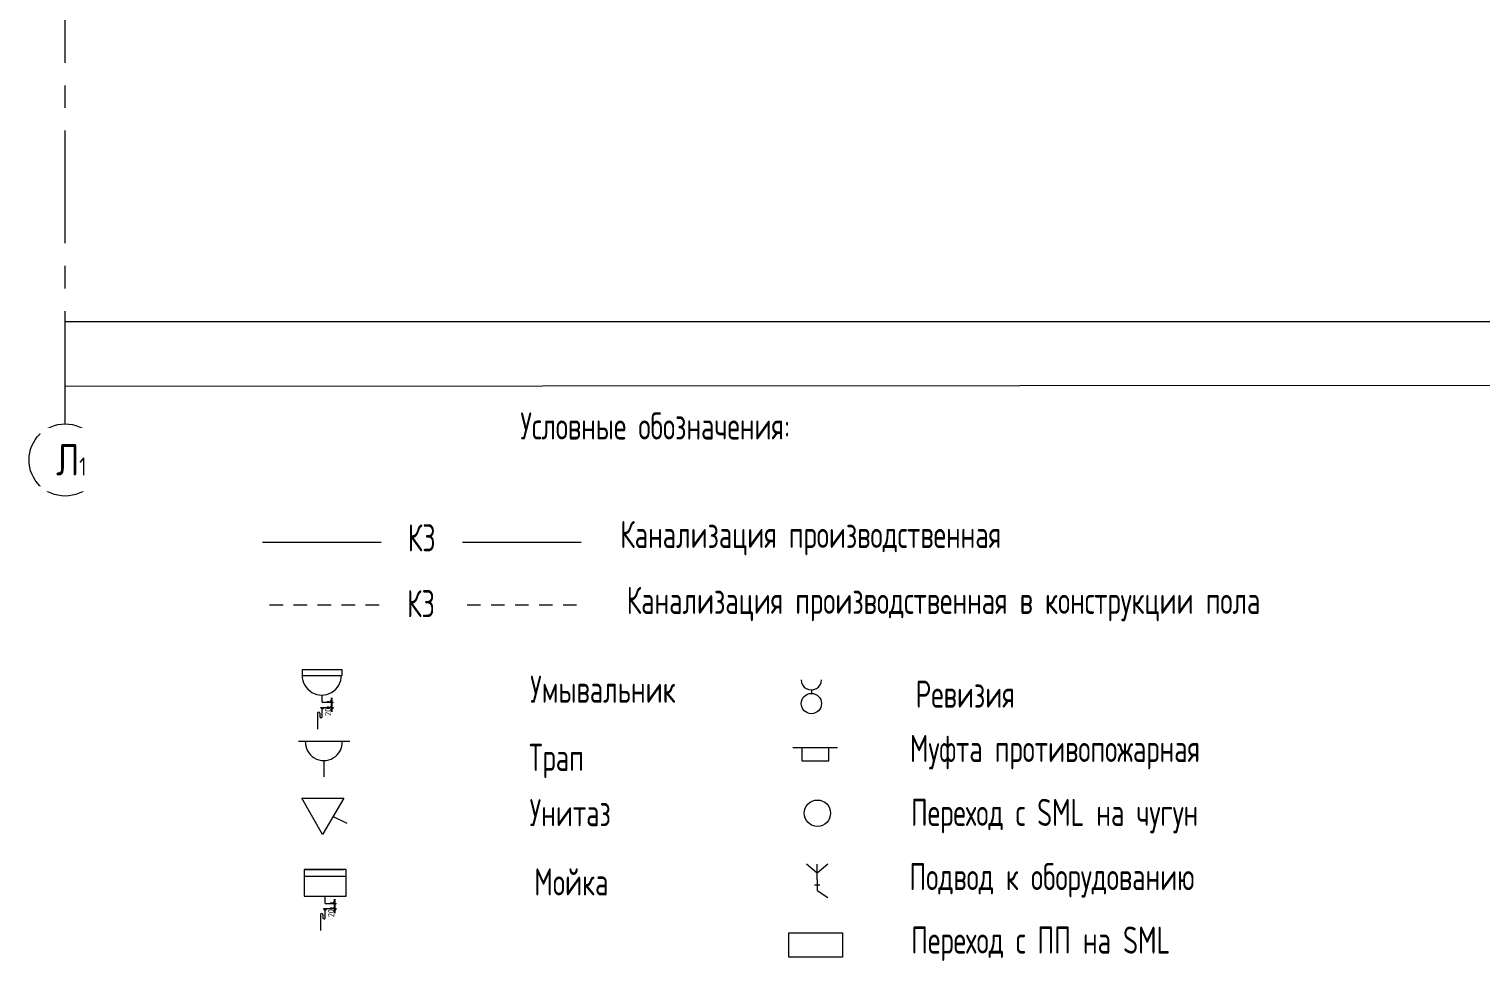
# Model space of a CAD drawing. Header units: millimetres. Extents: x -8689834 to 9419935, y -117443 to 166298.
# Drawn here: x -228118 to -212037, y -117443 to -107118 of the extents above; entities that cross this region are included whole.
import ezdxf

# ---------------------------------------------------------------- set-up
doc = ezdxf.new("R2010")
doc.units = ezdxf.units.MM
doc.header["$MEASUREMENT"] = 0
doc.linetypes.add('CENTER', pattern=[2, 1.25, -0.25, 0.25, -0.25])
doc.layers.get('0').update_dxf_attribs({"color": 250, "lineweight": 9})
for name, color, linetype in [('PDF __ВК-В1', 5, 'Continuous'), ('PDF __ВК-переход с пл. на чуг.', 1, 'Continuous'), ('PDF __ВК-переход с ПП на  SML', 3, 'Continuous'), ('PDF __ВК-противопожарные муфты', 1, 'Continuous'), ('PDF __ВК-стены', 7, 'Continuous'), ('PDF __Санпр', 7, 'Continuous'), ('PDF __Сантехника', 7, 'Continuous'), ('PDF _TEKSTBK', 7, 'Continuous'), ('АР_Кровля дорожки', 245, 'Continuous')]:
    doc.layers.add(name, color=color, linetype=linetype)
doc.layers.add('PDF __ВК-К1', color=7, linetype='Continuous', true_color=0xb80000)
doc.layers.add('АР_Оси', color=195, linetype='Continuous', lineweight=9)
doc.layers.add('ВК_канализация', color=32, linetype='Continuous', lineweight=15)
doc.styles.add('ISOCPEUR', font='isocpeur.ttf', dxfattribs={"width": 0.7})
doc.styles.add('ГОСТ 2.304', font='isocpeur.ttf', dxfattribs={"width": 0.7})
doc.styles.add('ГОСТ М100', font='ARIALN.TTF')
doc.dimstyles.new('ISO-25', dxfattribs={"dimtxt": 70, "dimasz": 30, "dimexe": 50, "dimexo": 50, "dimgap": 5, "dimtad": 1, "dimdec": 0, "dimrnd": 10, "dimdsep": 46, "dimtxsty": 'ГОСТ М100', "dimblk": 'OBLIQUE', "dimcen": 30, "dimdle": 50, "dimadec": 0, "dimazin": 0, "dimtfac": 1, "dimtdec": 0, "dimtmove": 1, "dimatfit": 3, "dimldrblk": 'OBLIQUE', "dimfxl": 1, "dimarcsym": 0})

# ---------------------------------------------------------------- blocks, each defined once
blk = doc.blocks.new('_Oblique')
at = {"color": 0, "linetype": 'ByBlock', "lineweight": -2}
blk.add_line((-0.5, -0.5), (0.5, 0.5), dxfattribs=at)
blk = doc.blocks.new('*D1766')
at = {"layer": 'АР_Кровля дорожки', "color": 0, "lineweight": -2, "ltscale": 500, "transparency": 16777216}
for p, q in [((-224762, -116807), (-224783, -116807)), ((-224762, -116863), (-224783, -116863)), ((-224733, -116757), (-224733, -116913))]:
    blk.add_line(p, q, dxfattribs=at)
at = {"layer": 'АР_Кровля дорожки', "color": 0, "lineweight": -2, "ltscale": 500, "transparency": 16777216, "xscale": 30, "yscale": 30, "zscale": 30}
for p, rotation in [((-224733, -116807), 90), ((-224733, -116863), 270)]:
    blk.add_blockref('_Oblique', p, dxfattribs=dict(at, rotation=rotation))
at = {"layer": 'АР_Кровля дорожки', "color": 0, "lineweight": 13, "ltscale": 500, "transparency": 16777216, "insert": (-224773, -116913), "char_height": 70, "attachment_point": 5, "rotation": 90, "style": 'ГОСТ М100'}
blk.add_mtext('{\\fГОСТ тип А|b0|i0|c0|p34;20}', dxfattribs=at)
blk = doc.blocks.new('*D1767')
at = {"layer": 'АР_Кровля дорожки', "color": 0, "lineweight": -2, "ltscale": 500, "transparency": 16777216}
for p, q in [((-224796, -114577), (-224817, -114577)), ((-224796, -114633), (-224817, -114633)), ((-224767, -114527), (-224767, -114683))]:
    blk.add_line(p, q, dxfattribs=at)
at = {"layer": 'АР_Кровля дорожки', "color": 0, "lineweight": -2, "ltscale": 500, "transparency": 16777216, "xscale": 30, "yscale": 30, "zscale": 30}
for p, rotation in [((-224767, -114577), 90), ((-224767, -114633), 270)]:
    blk.add_blockref('_Oblique', p, dxfattribs=dict(at, rotation=rotation))
at = {"layer": 'АР_Кровля дорожки', "color": 0, "lineweight": 13, "ltscale": 500, "transparency": 16777216, "insert": (-224807, -114683), "char_height": 70, "attachment_point": 5, "rotation": 90, "style": 'ГОСТ М100'}
blk.add_mtext('{\\fГОСТ тип А|b0|i0|c0|p34;20}', dxfattribs=at)

msp = doc.modelspace()

# ---------------------------------------------------------------- linework, layer by layer
at = {"layer": 'PDF __ВК-В1', "color": 30, "lineweight": 13, "true_color": 0xf26722}
msp.add_lwpolyline([(-219389.8, -116471.5), (-219389.8, -116369.8)], dxfattribs=at)
at = {"layer": 'PDF __ВК-К1', "color": 30, "lineweight": 13, "true_color": 0xf26722}
for points in [[(-224871.6, -114576.9), (-224871.6, -114496.4)], [(-219451, -114440.5), (-219451, -114478.6)], [(-219389.8, -116543.3), (-219389.8, -116662)], [(-224838.1, -116806.8), (-224838.1, -116726.3)], [(-219417.4, -116598.5), (-219359.5, -116598.5)], [(-219389.8, -116662), (-219269.1, -116740.8)]]:
    msp.add_lwpolyline(points, dxfattribs=at)
msp.add_circle((-219453.1, -114590.8), 112.2, dxfattribs=at)
msp.add_arc((-219453.1, -114328.4), 112.2, 179.99999, 0.00001, dxfattribs=at)
at = {"layer": 'PDF __ВК-переход с пл. на чуг.', "lineweight": 13}
msp.add_circle((-219385.9, -115805.6), 146, dxfattribs=at)
at = {"layer": 'PDF __ВК-переход с ПП на  SML', "lineweight": 13}
msp.add_lwpolyline([(-219701.4, -117132.3), (-219108.7, -117132.3), (-219108.7, -117399), (-219701.4, -117399)], close=True, dxfattribs=at)
at = {"layer": 'PDF __ВК-противопожарные муфты', "lineweight": 13}
for points in [[(-219657.4, -115078.2), (-219407.6, -115078.2), (-219162.1, -115078.2)], [(-219560, -115078.2), (-219560, -115226.4), (-219259.5, -115226.4), (-219259.5, -115078.2)]]:
    msp.add_lwpolyline(points, dxfattribs=at)
at = {"layer": 'PDF __ВК-стены', "color": 18, "lineweight": 13, "true_color": 0x000000}
msp.add_lwpolyline([(-227717.8, -111074), (-195999.9, -111051.7)], dxfattribs=at)
at = {"layer": 'PDF __Санпр', "lineweight": 13}
for points in [[(-225089.7, -114280.6), (-225089.7, -114212.9), (-224653.7, -114212.9), (-224653.7, -114280.6)], [(-225089.7, -114280.6), (-224653.7, -114280.6)], [(-225070.9, -116430), (-225070.9, -116726.3), (-224605.3, -116726.3), (-224605.3, -116430), (-225070.9, -116430), (-224634.9, -116430)], [(-225070.9, -116502), (-224605.3, -116502)]]:
    msp.add_lwpolyline(points, dxfattribs=at)
msp.add_arc((-224875.9, -114278.5), 218, 179.99999, 0.00001, dxfattribs=at)
at = {"layer": 'PDF __Сантехника', "color": 30, "lineweight": 13, "true_color": 0xf26722}
for points in [[(-225134.6, -115006), (-224563.2, -115006)], [(-224851, -115221.9), (-224851, -115403.9)]]:
    msp.add_lwpolyline(points, dxfattribs=at)
at = {"layer": 'PDF __Сантехника', "lineweight": 13}
msp.add_lwpolyline([(-224868.3, -116040.1), (-225096.9, -115637.9), (-224631.3, -115637.9)], close=True, dxfattribs=at)
for points in [[(-224749.8, -115841.1), (-224597.4, -115917.3)], [(-219389.8, -116543.3), (-219389.8, -116471.5), (-219505.8, -116369.4)], [(-219271.1, -116369.4), (-219389.8, -116471.5)]]:
    msp.add_lwpolyline(points, dxfattribs=at)
at = {"layer": 'PDF __Сантехника', "color": 3, "lineweight": 13}
msp.add_arc((-224853.1, -115016.5), 205.3, 177.4347, 2.5653, dxfattribs=at)
at = {"layer": 'PDF _TEKSTBK', "lineweight": 13}
for points in [[(-224870.4, -114653.8), (-224891.4, -114632.8)], [(-224836.9, -116883.7), (-224857.9, -116862.7)]]:
    msp.add_lwpolyline(points, dxfattribs=at)
at = {"layer": 'PDF _TEKSTBK', "color": 30, "lineweight": 13, "true_color": 0xf26722}
for points in [[(-224870.5, -114736.1), (-224870.4, -114653.8), (-224870.4, -114653.8)], [(-224837, -116966.1), (-224836.9, -116883.7), (-224836.9, -116883.7)]]:
    msp.add_lwpolyline(points, dxfattribs=at)
for centre, start, end in [((-224911.2, -114699.4), 4.41024, 173.3803), ((-224884, -114734), 186.00543, 350.95979), ((-224877.6, -116929.3), 4.41024, 173.3803), ((-224850.5, -116963.9), 186.00543, 350.95979)]:
    msp.add_arc(centre, 13.7, start, end, dxfattribs=at)
at = {"layer": 'АР_Кровля дорожки', "color": 7, "lineweight": 13, "ltscale": 500}
for points in [[(-224891.4, -114632.8), (-224745.7, -114632.8)], [(-224871.6, -114576.9), (-224745.7, -114576.9)], [(-224870.4, -114653.8), (-224848.7, -114632.8)], [(-224857.9, -116862.7), (-224712.2, -116862.7)], [(-224838.1, -116806.8), (-224712.2, -116806.8)], [(-224836.9, -116883.7), (-224815.2, -116862.7)]]:
    msp.add_lwpolyline(points, dxfattribs=at)
at = {"layer": 'АР_Кровля дорожки', "color": 30, "lineweight": 13, "ltscale": 500, "true_color": 0xf26722}
for points in [[(-224924.7, -114697.8), (-224924.7, -114875.7)], [(-224897.6, -114698.4), (-224897.7, -114735.4)], [(-224891.2, -116927.7), (-224891.2, -117105.6)], [(-224864, -116928.3), (-224864.1, -116965.3)]]:
    msp.add_lwpolyline(points, dxfattribs=at)
at = {"layer": 'АР_Оси', "color": 18, "linetype": 'CENTER', "lineweight": 13, "ltscale": 1000, "true_color": 0x000000}
msp.add_line((-227717.8, -111492), (-227717.8, -87145.1), dxfattribs=at)
at = {"layer": 'АР_Оси', "color": 18, "lineweight": 13, "ltscale": 0.5, "true_color": 0x000000}
msp.add_circle((-227717.8, -111892), 400, dxfattribs=at)
at = {"layer": 'ВК_канализация', "color": 7, "lineweight": 13, "ltscale": 500}
msp.add_lwpolyline([(-195999.9, -110361.4), (-227717.8, -110361.4)], dxfattribs=at)
at = {"layer": 'ВК_канализация', "color": 30, "lineweight": 13, "true_color": 0xf26722}
for points in [[(-225530.6, -112803.2), (-224218.3, -112803.2)], [(-223316.6, -112803.2), (-222004.3, -112803.2)]]:
    msp.add_lwpolyline(points, dxfattribs=at)
at = {"layer": 'ВК_канализация', "color": 30, "lineweight": 13, "ltscale": 500, "true_color": 0xf26722}
for points in [[(-225454.1, -113496), (-225304.4, -113496)], [(-225188.4, -113496), (-225038.7, -113496)], [(-224922.8, -113496), (-224773, -113496)], [(-224657.1, -113496), (-224507.4, -113496)], [(-224391.4, -113496), (-224241.7, -113496)], [(-223266, -113496), (-223116.2, -113496)], [(-223000.3, -113496), (-222850.6, -113496)], [(-222734.6, -113496), (-222584.9, -113496)], [(-222469, -113496), (-222319.2, -113496)], [(-222203.3, -113496), (-222053.6, -113496)]]:
    msp.add_lwpolyline(points, dxfattribs=at)

# ---------------------------------------------------------------- texts
at = {"layer": 'ВК_канализация', "color": 18, "lineweight": 13, "ltscale": 100, "true_color": 0x000000, "char_height": 300, "attachment_point": 4, "style": 'ISOCPEUR'}
for s, insert, width in [('Условные обозначения:', (-222675.6, -111515.8), 5891.51), ('Канализация производственная', (-221570.4, -112758.1), 6956.356), ('К3', (-223923, -112755.2), 3718.698), ('К3', (-223931.1, -113484.1), 3718.698), ('Канализация производственная в конструкции пола', (-221499.2, -113488.6), 8368.311), ('Умывальник', (-222567.3, -114432.5), 8368.311), ('Ревизия', (-218298, -114486.7), 8368.311), ('Муфта противопожарная', (-218362.5, -115129.7), 8368.311), ('Трап', (-222579.4, -115227.6), 8368.311), ('Унитаз', (-222572.9, -115799.6), 8368.311), ('Переход с SML на чугун', (-218350, -115837.4), 8368.311), ('Мойка', (-222522.4, -116567.4), 8368.311), ('Подвод к оборудованию', (-218367.3, -116549.1), 8368.311), ('Переход с ПП на SML', (-218347.7, -117252), 8368.311)]:
    msp.add_mtext(s, dxfattribs=dict(at, insert=insert, width=width))

# ---------------------------------------------------------------- dimensions: what is measured, and where the dimension line sits
at = {"layer": 'АР_Кровля дорожки', "color": 7, "lineweight": 13, "ltscale": 500}
for base, p1, p2, picture, middle in [((-224766.7, -114632.8), (-224745.7, -114576.9), (-224745.7, -114632.8), '*D1767', (-224766.7, -114682.8)), ((-224733.2, -116862.7), (-224712.2, -116806.8), (-224712.2, -116862.7), '*D1766', (-224733.2, -116912.7))]:
    dim = msp.add_linear_dim(base=base, p1=p1, p2=p2, angle=90, text='{\\fГОСТ тип А|b0|i0|c0|p34;20}', dimstyle='ISO-25', dxfattribs=at)
    dim.commit()
    dim.dimension.update_dxf_attribs({"geometry": picture, "text_midpoint": middle, "dimtype": 160})

# ---------------------------------------------------------------- next in the draw order: texts
at = {"layer": 'АР_Оси', "color": 18, "lineweight": 13, "true_color": 0x000000, "insert": (-227817.6, -111714.3), "char_height": 350, "width": 528.82, "attachment_point": 1, "line_spacing_factor": 1.149209, "style": 'ГОСТ 2.304', "bg_fill": 2}
msp.add_mtext('{\\W0.8;Л\\H0.57143x;1}', dxfattribs=at)

doc.saveas('drawing.dxf')
